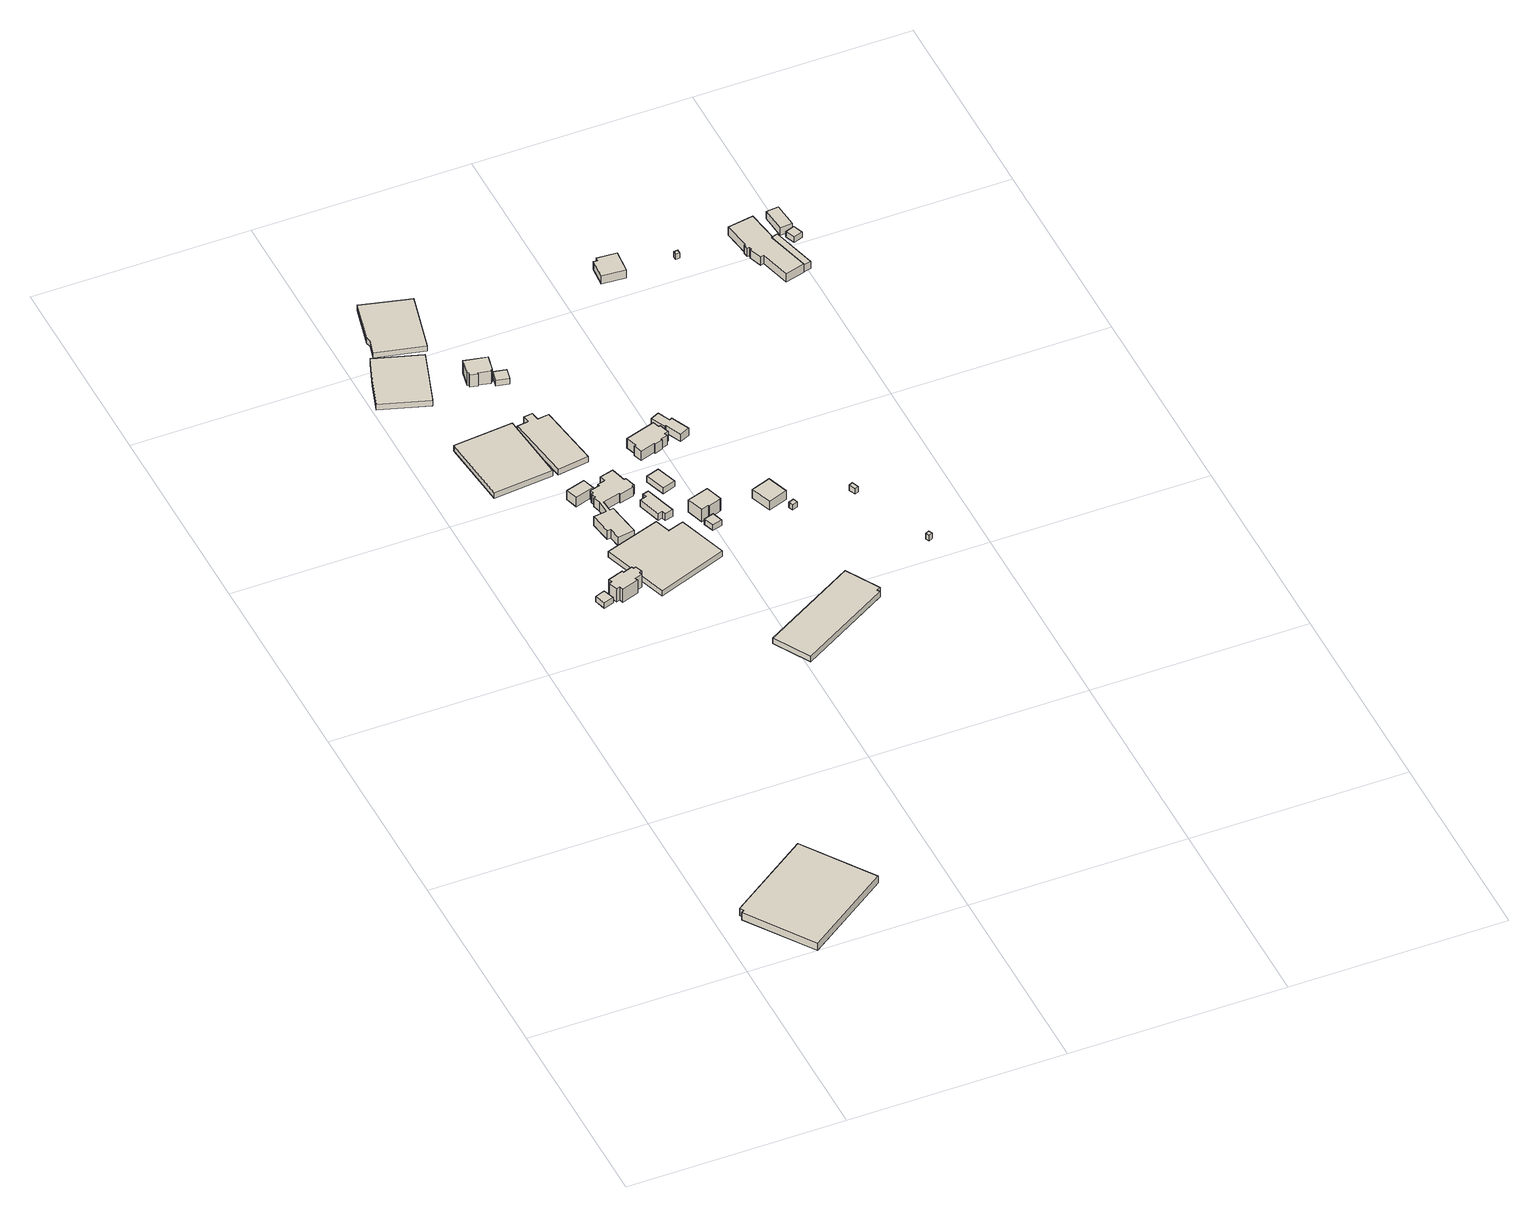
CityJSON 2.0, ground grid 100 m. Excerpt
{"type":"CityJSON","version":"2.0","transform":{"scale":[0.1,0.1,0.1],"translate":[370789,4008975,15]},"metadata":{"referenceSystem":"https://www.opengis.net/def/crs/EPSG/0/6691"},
"CityObjects":{
"building1":{"type":"Building","attributes":{"枝番":1,"利根川水系渡良瀬川洪水浸水想定区域（想定最大規模）.規模":"L2","利根川水系渡良瀬川洪水浸水想定区域（想定最大規模）.浸水ランク":"2","利根川水系渡良瀬川洪水浸水想定区域（想定最大規模）.浸水深":2.81,"利根川水系渡良瀬川洪水浸水想定区域（想定最大規模）.継続時間":164.4,"measuredHeight":4.5,"BuildingDetails.prefecture":"10","BuildingDetails.city":"10207"},"geometry":[{"type":"Solid","lod":"1","boundaries":[[[[0,1,2,3,4,5]],[[4,6,7,5]],[[3,8,6,4]],[[2,9,8,3]],[[1,10,9,2]],[[0,11,10,1]],[[5,7,11,0]],[[6,8,9,10,11,7]]]]}]},
"building2":{"type":"Building","attributes":{"枝番":1,"利根川水系渡良瀬川洪水浸水想定区域（想定最大規模）.規模":"L2","利根川水系渡良瀬川洪水浸水想定区域（想定最大規模）.浸水ランク":"2","利根川水系渡良瀬川洪水浸水想定区域（想定最大規模）.浸水深":1.58,"利根川水系渡良瀬川洪水浸水想定区域（想定最大規模）.継続時間":21,"利根川水系利根川洪水浸水想定区域（計画規模）.規模":"L1","利根川水系利根川洪水浸水想定区域（計画規模）.浸水ランク":"3","利根川水系利根川洪水浸水想定区域（計画規模）.浸水深":4.27,"利根川水系利根川洪水浸水想定区域（想定最大規模）.規模":"L2","利根川水系利根川洪水浸水想定区域（想定最大規模）.浸水ランク":"4","利根川水系利根川洪水浸水想定区域（想定最大規模）.浸水深":5.22,"利根川水系谷田川洪水浸水想定区域（計画規模）.規模":"L1","利根川水系谷田川洪水浸水想定区域（計画規模）.浸水ランク":"2","利根川水系谷田川洪水浸水想定区域（計画規模）.浸水深":0.567,"利根川水系谷田川洪水浸水想定区域（想定最大規模）.規模":"L2","利根川水系谷田川洪水浸水想定区域（想定最大規模）.浸水ランク":"2","利根川水系谷田川洪水浸水想定区域（想定最大規模）.浸水深":1.34,"利根川水系谷田川洪水浸水想定区域（想定最大規模）.継続時間":21.5,"BuildingDetails.prefecture":"10","BuildingDetails.city":"10207"},"geometry":[{"type":"Solid","lod":"1","boundaries":[[[[12,13,14,15]],[[14,16,17,15]],[[13,18,16,14]],[[12,19,18,13]],[[15,17,19,12]],[[16,18,19,17]]]]}]},
"building3":{"type":"Building","attributes":{"枝番":1,"利根川水系渡良瀬川洪水浸水想定区域（想定最大規模）.規模":"L2","利根川水系渡良瀬川洪水浸水想定区域（想定最大規模）.浸水ランク":"2","利根川水系渡良瀬川洪水浸水想定区域（想定最大規模）.浸水深":0.97,"利根川水系渡良瀬川洪水浸水想定区域（想定最大規模）.継続時間":21,"利根川水系利根川洪水浸水想定区域（計画規模）.規模":"L1","利根川水系利根川洪水浸水想定区域（計画規模）.浸水ランク":"3","利根川水系利根川洪水浸水想定区域（計画規模）.浸水深":3.67,"利根川水系利根川洪水浸水想定区域（想定最大規模）.規模":"L2","利根川水系利根川洪水浸水想定区域（想定最大規模）.浸水ランク":"3","利根川水系利根川洪水浸水想定区域（想定最大規模）.浸水深":4.62,"利根川水系谷田川洪水浸水想定区域（計画規模）.規模":"L1","利根川水系谷田川洪水浸水想定区域（計画規模）.浸水ランク":"1","利根川水系谷田川洪水浸水想定区域（計画規模）.浸水深":0.167,"利根川水系谷田川洪水浸水想定区域（想定最大規模）.規模":"L2","利根川水系谷田川洪水浸水想定区域（想定最大規模）.浸水ランク":"2","利根川水系谷田川洪水浸水想定区域（想定最大規模）.浸水深":0.738,"利根川水系谷田川洪水浸水想定区域（想定最大規模）.継続時間":21.5,"usage":"411","measuredHeight":7.9,"BuildingDetails.prefecture":"10","BuildingDetails.city":"10207","BuildingDetails.surveyYear":2016},"geometry":[{"type":"Solid","lod":"1","boundaries":[[[[20,21,22,23,24,25,26,27,28,29,30,31,32,33,34,35]],[[34,36,37,35]],[[33,38,36,34]],[[32,39,38,33]],[[31,40,39,32]],[[30,41,40,31]],[[29,42,41,30]],[[28,43,42,29]],[[27,44,43,28]],[[26,45,44,27]],[[25,46,45,26]],[[24,47,46,25]],[[23,48,47,24]],[[22,49,48,23]],[[21,50,49,22]],[[20,51,50,21]],[[35,37,51,20]],[[36,38,39,40,41,42,43,44,45,46,47,48,49,50,51,37]]]]}]},
"building4":{"type":"Building","attributes":{"枝番":1,"利根川水系渡良瀬川洪水浸水想定区域（想定最大規模）.規模":"L2","利根川水系渡良瀬川洪水浸水想定区域（想定最大規模）.浸水ランク":"2","利根川水系渡良瀬川洪水浸水想定区域（想定最大規模）.浸水深":0.95,"利根川水系渡良瀬川洪水浸水想定区域（想定最大規模）.継続時間":15.7,"利根川水系利根川洪水浸水想定区域（計画規模）.規模":"L1","利根川水系利根川洪水浸水想定区域（計画規模）.浸水ランク":"3","利根川水系利根川洪水浸水想定区域（計画規模）.浸水深":3.71,"利根川水系利根川洪水浸水想定区域（想定最大規模）.規模":"L2","利根川水系利根川洪水浸水想定区域（想定最大規模）.浸水ランク":"3","利根川水系利根川洪水浸水想定区域（想定最大規模）.浸水深":4.67,"利根川水系谷田川洪水浸水想定区域（計画規模）.規模":"L1","利根川水系谷田川洪水浸水想定区域（計画規模）.浸水ランク":"1","利根川水系谷田川洪水浸水想定区域（計画規模）.浸水深":0.263,"利根川水系谷田川洪水浸水想定区域（想定最大規模）.規模":"L2","利根川水系谷田川洪水浸水想定区域（想定最大規模）.浸水ランク":"2","利根川水系谷田川洪水浸水想定区域（想定最大規模）.浸水深":0.737,"利根川水系谷田川洪水浸水想定区域（想定最大規模）.継続時間":10.3,"BuildingDetails.prefecture":"10","BuildingDetails.city":"10207"},"geometry":[{"type":"Solid","lod":"1","boundaries":[[[[52,53,54,55,56]],[[55,57,58,56]],[[54,59,57,55]],[[53,60,59,54]],[[52,61,60,53]],[[56,58,61,52]],[[57,59,60,61,58]]]]}]},
"building5":{"type":"Building","attributes":{"枝番":1,"利根川水系渡良瀬川洪水浸水想定区域（想定最大規模）.規模":"L2","利根川水系渡良瀬川洪水浸水想定区域（想定最大規模）.浸水ランク":"2","利根川水系渡良瀬川洪水浸水想定区域（想定最大規模）.浸水深":1.07,"利根川水系渡良瀬川洪水浸水想定区域（想定最大規模）.継続時間":11.1,"利根川水系利根川洪水浸水想定区域（計画規模）.規模":"L1","利根川水系利根川洪水浸水想定区域（計画規模）.浸水ランク":"3","利根川水系利根川洪水浸水想定区域（計画規模）.浸水深":3.81,"利根川水系利根川洪水浸水想定区域（想定最大規模）.規模":"L2","利根川水系利根川洪水浸水想定区域（想定最大規模）.浸水ランク":"3","利根川水系利根川洪水浸水想定区域（想定最大規模）.浸水深":4.77,"利根川水系谷田川洪水浸水想定区域（計画規模）.規模":"L1","利根川水系谷田川洪水浸水想定区域（計画規模）.浸水ランク":"1","利根川水系谷田川洪水浸水想定区域（計画規模）.浸水深":0.068,"利根川水系谷田川洪水浸水想定区域（想定最大規模）.規模":"L2","利根川水系谷田川洪水浸水想定区域（想定最大規模）.浸水ランク":"2","利根川水系谷田川洪水浸水想定区域（想定最大規模）.浸水深":0.837,"利根川水系谷田川洪水浸水想定区域（想定最大規模）.継続時間":5,"usage":"451","measuredHeight":4.4,"BuildingDetails.prefecture":"10","BuildingDetails.city":"10207","BuildingDetails.surveyYear":2016},"geometry":[{"type":"Solid","lod":"1","boundaries":[[[[62,63,64,65]],[[64,66,67,65]],[[63,68,66,64]],[[62,69,68,63]],[[65,67,69,62]],[[66,68,69,67]]]]}]},
"building6":{"type":"Building","attributes":{"枝番":1,"利根川水系渡良瀬川洪水浸水想定区域（想定最大規模）.規模":"L2","利根川水系渡良瀬川洪水浸水想定区域（想定最大規模）.浸水ランク":"2","利根川水系渡良瀬川洪水浸水想定区域（想定最大規模）.浸水深":0.66,"利根川水系渡良瀬川洪水浸水想定区域（想定最大規模）.継続時間":15.6,"利根川水系利根川洪水浸水想定区域（計画規模）.規模":"L1","利根川水系利根川洪水浸水想定区域（計画規模）.浸水ランク":"3","利根川水系利根川洪水浸水想定区域（計画規模）.浸水深":3.38,"利根川水系利根川洪水浸水想定区域（想定最大規模）.規模":"L2","利根川水系利根川洪水浸水想定区域（想定最大規模）.浸水ランク":"3","利根川水系利根川洪水浸水想定区域（想定最大規模）.浸水深":4.33,"利根川水系谷田川洪水浸水想定区域（計画規模）.規模":"L1","利根川水系谷田川洪水浸水想定区域（計画規模）.浸水ランク":"1","利根川水系谷田川洪水浸水想定区域（計画規模）.浸水深":0.168,"利根川水系谷田川洪水浸水想定区域（想定最大規模）.規模":"L2","利根川水系谷田川洪水浸水想定区域（想定最大規模）.浸水ランク":"1","利根川水系谷田川洪水浸水想定区域（想定最大規模）.浸水深":0.437,"利根川水系谷田川洪水浸水想定区域（想定最大規模）.継続時間":9.4,"usage":"411","measuredHeight":5.4,"BuildingDetails.prefecture":"10","BuildingDetails.city":"10207","BuildingDetails.surveyYear":2016},"geometry":[{"type":"Solid","lod":"1","boundaries":[[[[70,71,72,73]],[[72,74,75,73]],[[71,76,74,72]],[[70,77,76,71]],[[73,75,77,70]],[[74,76,77,75]]]]}]},
"building7":{"type":"Building","attributes":{"枝番":1,"利根川水系渡良瀬川洪水浸水想定区域（想定最大規模）.規模":"L2","利根川水系渡良瀬川洪水浸水想定区域（想定最大規模）.浸水ランク":"2","利根川水系渡良瀬川洪水浸水想定区域（想定最大規模）.浸水深":1.56,"利根川水系渡良瀬川洪水浸水想定区域（想定最大規模）.継続時間":20,"利根川水系利根川洪水浸水想定区域（計画規模）.規模":"L1","利根川水系利根川洪水浸水想定区域（計画規模）.浸水ランク":"3","利根川水系利根川洪水浸水想定区域（計画規模）.浸水深":4.25,"利根川水系利根川洪水浸水想定区域（想定最大規模）.規模":"L2","利根川水系利根川洪水浸水想定区域（想定最大規模）.浸水ランク":"4","利根川水系利根川洪水浸水想定区域（想定最大規模）.浸水深":5.18,"利根川水系谷田川洪水浸水想定区域（計画規模）.規模":"L1","利根川水系谷田川洪水浸水想定区域（計画規模）.浸水ランク":"2","利根川水系谷田川洪水浸水想定区域（計画規模）.浸水深":0.566,"利根川水系谷田川洪水浸水想定区域（想定最大規模）.規模":"L2","利根川水系谷田川洪水浸水想定区域（想定最大規模）.浸水ランク":"2","利根川水系谷田川洪水浸水想定区域（想定最大規模）.浸水深":1.34,"利根川水系谷田川洪水浸水想定区域（想定最大規模）.継続時間":20.9,"BuildingDetails.prefecture":"10","BuildingDetails.city":"10207"},"geometry":[{"type":"Solid","lod":"1","boundaries":[[[[78,79,80,81,82,83]],[[82,84,85,83]],[[81,86,84,82]],[[80,87,86,81]],[[79,88,87,80]],[[78,89,88,79]],[[83,85,89,78]],[[84,86,87,88,89,85]]]]}]},
"building8":{"type":"Building","attributes":{"枝番":1,"利根川水系渡良瀬川洪水浸水想定区域（想定最大規模）.規模":"L2","利根川水系渡良瀬川洪水浸水想定区域（想定最大規模）.浸水ランク":"2","利根川水系渡良瀬川洪水浸水想定区域（想定最大規模）.浸水深":1.06,"利根川水系渡良瀬川洪水浸水想定区域（想定最大規模）.継続時間":17.5,"利根川水系利根川洪水浸水想定区域（計画規模）.規模":"L1","利根川水系利根川洪水浸水想定区域（計画規模）.浸水ランク":"3","利根川水系利根川洪水浸水想定区域（計画規模）.浸水深":3.75,"利根川水系利根川洪水浸水想定区域（想定最大規模）.規模":"L2","利根川水系利根川洪水浸水想定区域（想定最大規模）.浸水ランク":"3","利根川水系利根川洪水浸水想定区域（想定最大規模）.浸水深":4.68,"利根川水系谷田川洪水浸水想定区域（計画規模）.規模":"L1","利根川水系谷田川洪水浸水想定区域（計画規模）.浸水ランク":"1","利根川水系谷田川洪水浸水想定区域（計画規模）.浸水深":0.068,"利根川水系谷田川洪水浸水想定区域（想定最大規模）.規模":"L2","利根川水系谷田川洪水浸水想定区域（想定最大規模）.浸水ランク":"2","利根川水系谷田川洪水浸水想定区域（想定最大規模）.浸水深":0.838,"利根川水系谷田川洪水浸水想定区域（想定最大規模）.継続時間":15.9,"usage":"411","measuredHeight":7.8,"BuildingDetails.prefecture":"10","BuildingDetails.city":"10207","BuildingDetails.surveyYear":2016},"geometry":[{"type":"Solid","lod":"1","boundaries":[[[[90,91,92,93,94,95,96,97,98,99,100,101,102,103,104,105,106,107,108,109,110,111,112,113,114,115,116]],[[115,117,118,116]],[[114,119,117,115]],[[113,120,119,114]],[[112,121,120,113]],[[111,122,121,112]],[[110,123,122,111]],[[109,124,123,110]],[[108,125,124,109]],[[107,126,125,108]],[[106,127,126,107]],[[105,128,127,106]],[[104,129,128,105]],[[103,130,129,104]],[[102,131,130,103]],[[101,132,131,102]],[[100,133,132,101]],[[99,134,133,100]],[[98,135,134,99]],[[97,136,135,98]],[[96,137,136,97]],[[95,138,137,96]],[[94,139,138,95]],[[93,140,139,94]],[[92,141,140,93]],[[91,142,141,92]],[[90,143,142,91]],[[116,118,143,90]],[[117,119,120,121,122,123,124,125,126,127,128,129,130,131,132,133,134,135,136,137,138,139,140,141,142,143,118]]]]}]},
"building9":{"type":"Building","attributes":{"枝番":1,"利根川水系渡良瀬川洪水浸水想定区域（想定最大規模）.規模":"L2","利根川水系渡良瀬川洪水浸水想定区域（想定最大規模）.浸水ランク":"2","利根川水系渡良瀬川洪水浸水想定区域（想定最大規模）.浸水深":1.34,"利根川水系渡良瀬川洪水浸水想定区域（想定最大規模）.継続時間":15.7,"利根川水系利根川洪水浸水想定区域（計画規模）.規模":"L1","利根川水系利根川洪水浸水想定区域（計画規模）.浸水ランク":"3","利根川水系利根川洪水浸水想定区域（計画規模）.浸水深":4.08,"利根川水系利根川洪水浸水想定区域（想定最大規模）.規模":"L2","利根川水系利根川洪水浸水想定区域（想定最大規模）.浸水ランク":"4","利根川水系利根川洪水浸水想定区域（想定最大規模）.浸水深":5.01,"利根川水系谷田川洪水浸水想定区域（計画規模）.規模":"L1","利根川水系谷田川洪水浸水想定区域（計画規模）.浸水ランク":"1","利根川水系谷田川洪水浸水想定区域（計画規模）.浸水深":0.363,"利根川水系谷田川洪水浸水想定区域（想定最大規模）.規模":"L2","利根川水系谷田川洪水浸水想定区域（想定最大規模）.浸水ランク":"2","利根川水系谷田川洪水浸水想定区域（想定最大規模）.浸水深":1.14,"利根川水系谷田川洪水浸水想定区域（想定最大規模）.継続時間":10.3,"BuildingDetails.prefecture":"10","BuildingDetails.city":"10207"},"geometry":[{"type":"Solid","lod":"1","boundaries":[[[[144,145,146,147,148,149]],[[148,150,151,149]],[[147,152,150,148]],[[146,153,152,147]],[[145,154,153,146]],[[144,155,154,145]],[[149,151,155,144]],[[150,152,153,154,155,151]]]]}]},
"building10":{"type":"Building","attributes":{"枝番":1,"利根川水系渡良瀬川洪水浸水想定区域（想定最大規模）.規模":"L2","利根川水系渡良瀬川洪水浸水想定区域（想定最大規模）.浸水ランク":"2","利根川水系渡良瀬川洪水浸水想定区域（想定最大規模）.浸水深":1.06,"利根川水系渡良瀬川洪水浸水想定区域（想定最大規模）.継続時間":13.1,"利根川水系利根川洪水浸水想定区域（計画規模）.規模":"L1","利根川水系利根川洪水浸水想定区域（計画規模）.浸水ランク":"3","利根川水系利根川洪水浸水想定区域（計画規模）.浸水深":3.74,"利根川水系利根川洪水浸水想定区域（想定最大規模）.規模":"L2","利根川水系利根川洪水浸水想定区域（想定最大規模）.浸水ランク":"3","利根川水系利根川洪水浸水想定区域（想定最大規模）.浸水深":4.67,"利根川水系谷田川洪水浸水想定区域（計画規模）.規模":"L1","利根川水系谷田川洪水浸水想定区域（計画規模）.浸水ランク":"1","利根川水系谷田川洪水浸水想定区域（計画規模）.浸水深":0.068,"利根川水系谷田川洪水浸水想定区域（想定最大規模）.規模":"L2","利根川水系谷田川洪水浸水想定区域（想定最大規模）.浸水ランク":"2","利根川水系谷田川洪水浸水想定区域（想定最大規模）.浸水深":0.837,"利根川水系谷田川洪水浸水想定区域（想定最大規模）.継続時間":6.5,"measuredHeight":3.3,"BuildingDetails.prefecture":"10","BuildingDetails.city":"10207"},"geometry":[{"type":"Solid","lod":"1","boundaries":[[[[156,157,158,159,160,161,162,163]],[[162,164,165,163]],[[161,166,164,162]],[[160,167,166,161]],[[159,168,167,160]],[[158,169,168,159]],[[157,170,169,158]],[[156,171,170,157]],[[163,165,171,156]],[[164,166,167,168,169,170,171,165]]]]}]},
"building11":{"type":"Building","attributes":{"枝番":1,"利根川水系渡良瀬川洪水浸水想定区域（想定最大規模）.規模":"L2","利根川水系渡良瀬川洪水浸水想定区域（想定最大規模）.浸水ランク":"2","利根川水系渡良瀬川洪水浸水想定区域（想定最大規模）.浸水深":0.65,"利根川水系渡良瀬川洪水浸水想定区域（想定最大規模）.継続時間":14.5,"利根川水系利根川洪水浸水想定区域（計画規模）.規模":"L1","利根川水系利根川洪水浸水想定区域（計画規模）.浸水ランク":"3","利根川水系利根川洪水浸水想定区域（計画規模）.浸水深":3.35,"利根川水系利根川洪水浸水想定区域（想定最大規模）.規模":"L2","利根川水系利根川洪水浸水想定区域（想定最大規模）.浸水ランク":"3","利根川水系利根川洪水浸水想定区域（想定最大規模）.浸水深":4.28,"利根川水系谷田川洪水浸水想定区域（計画規模）.規模":"L1","利根川水系谷田川洪水浸水想定区域（想定最大規模）.規模":"L2","利根川水系谷田川洪水浸水想定区域（想定最大規模）.浸水ランク":"1","利根川水系谷田川洪水浸水想定区域（想定最大規模）.浸水深":0.437,"利根川水系谷田川洪水浸水想定区域（想定最大規模）.継続時間":8.2,"usage":"411","measuredHeight":8,"BuildingDetails.prefecture":"10","BuildingDetails.city":"10207","BuildingDetails.surveyYear":2016},"geometry":[{"type":"Solid","lod":"1","boundaries":[[[[172,173,174,175,176,177,178,179,180,181]],[[180,182,183,181]],[[179,184,182,180]],[[178,185,184,179]],[[177,186,185,178]],[[176,187,186,177]],[[175,188,187,176]],[[174,189,188,175]],[[173,190,189,174]],[[172,191,190,173]],[[181,183,191,172]],[[182,184,185,186,187,188,189,190,191,183]]]]}]},
"building12":{"type":"Building","attributes":{"枝番":1,"利根川水系渡良瀬川洪水浸水想定区域（想定最大規模）.規模":"L2","利根川水系渡良瀬川洪水浸水想定区域（想定最大規模）.浸水ランク":"2","利根川水系渡良瀬川洪水浸水想定区域（想定最大規模）.浸水深":1.26,"利根川水系渡良瀬川洪水浸水想定区域（想定最大規模）.継続時間":13.6,"利根川水系利根川洪水浸水想定区域（計画規模）.規模":"L1","利根川水系利根川洪水浸水想定区域（計画規模）.浸水ランク":"3","利根川水系利根川洪水浸水想定区域（計画規模）.浸水深":3.95,"利根川水系利根川洪水浸水想定区域（想定最大規模）.規模":"L2","利根川水系利根川洪水浸水想定区域（想定最大規模）.浸水ランク":"3","利根川水系利根川洪水浸水想定区域（想定最大規模）.浸水深":4.88,"利根川水系谷田川洪水浸水想定区域（計画規模）.規模":"L1","利根川水系谷田川洪水浸水想定区域（計画規模）.浸水ランク":"1","利根川水系谷田川洪水浸水想定区域（計画規模）.浸水深":0.363,"利根川水系谷田川洪水浸水想定区域（想定最大規模）.規模":"L2","利根川水系谷田川洪水浸水想定区域（想定最大規模）.浸水ランク":"2","利根川水系谷田川洪水浸水想定区域（想定最大規模）.浸水深":1.04,"利根川水系谷田川洪水浸水想定区域（想定最大規模）.継続時間":7.2,"usage":"411","measuredHeight":4.3,"BuildingDetails.prefecture":"10","BuildingDetails.city":"10207","BuildingDetails.surveyYear":2016},"geometry":[{"type":"Solid","lod":"1","boundaries":[[[[192,193,194,195,196,197,198,199]],[[198,200,201,199]],[[197,202,200,198]],[[196,203,202,197]],[[195,204,203,196]],[[194,205,204,195]],[[193,206,205,194]],[[192,207,206,193]],[[199,201,207,192]],[[200,202,203,204,205,206,207,201]]]]}]},
"building13":{"type":"Building","attributes":{"枝番":1,"利根川水系渡良瀬川洪水浸水想定区域（想定最大規模）.規模":"L2","利根川水系渡良瀬川洪水浸水想定区域（想定最大規模）.浸水ランク":"2","利根川水系渡良瀬川洪水浸水想定区域（想定最大規模）.浸水深":1.05,"利根川水系渡良瀬川洪水浸水想定区域（想定最大規模）.継続時間":14.5,"利根川水系利根川洪水浸水想定区域（計画規模）.規模":"L1","利根川水系利根川洪水浸水想定区域（計画規模）.浸水ランク":"3","利根川水系利根川洪水浸水想定区域（計画規模）.浸水深":3.75,"利根川水系利根川洪水浸水想定区域（想定最大規模）.規模":"L2","利根川水系利根川洪水浸水想定区域（想定最大規模）.浸水ランク":"3","利根川水系利根川洪水浸水想定区域（想定最大規模）.浸水深":4.68,"利根川水系谷田川洪水浸水想定区域（計画規模）.規模":"L1","利根川水系谷田川洪水浸水想定区域（計画規模）.浸水ランク":"1","利根川水系谷田川洪水浸水想定区域（計画規模）.浸水深":0.063,"利根川水系谷田川洪水浸水想定区域（想定最大規模）.規模":"L2","利根川水系谷田川洪水浸水想定区域（想定最大規模）.浸水ランク":"2","利根川水系谷田川洪水浸水想定区域（想定最大規模）.浸水深":0.837,"利根川水系谷田川洪水浸水想定区域（想定最大規模）.継続時間":8.2,"BuildingDetails.prefecture":"10","BuildingDetails.city":"10207"},"geometry":[{"type":"Solid","lod":"1","boundaries":[[[[208,209,210,211]],[[210,212,213,211]],[[209,214,212,210]],[[208,215,214,209]],[[211,213,215,208]],[[212,214,215,213]]]]}]},
"building14":{"type":"Building","attributes":{"枝番":1,"利根川水系渡良瀬川洪水浸水想定区域（想定最大規模）.規模":"L2","利根川水系渡良瀬川洪水浸水想定区域（想定最大規模）.浸水ランク":"2","利根川水系渡良瀬川洪水浸水想定区域（想定最大規模）.浸水深":1.96,"利根川水系渡良瀬川洪水浸水想定区域（想定最大規模）.継続時間":74.7,"利根川水系利根川洪水浸水想定区域（計画規模）.規模":"L1","利根川水系利根川洪水浸水想定区域（計画規模）.浸水ランク":"3","利根川水系利根川洪水浸水想定区域（計画規模）.浸水深":4.66,"利根川水系利根川洪水浸水想定区域（想定最大規模）.規模":"L2","利根川水系利根川洪水浸水想定区域（想定最大規模）.浸水ランク":"4","利根川水系利根川洪水浸水想定区域（想定最大規模）.浸水深":5.61,"利根川水系谷田川洪水浸水想定区域（計画規模）.規模":"L1","利根川水系谷田川洪水浸水想定区域（計画規模）.浸水ランク":"2","利根川水系谷田川洪水浸水想定区域（計画規模）.浸水深":0.967,"利根川水系谷田川洪水浸水想定区域（計画規模）.継続時間":1.9,"利根川水系谷田川洪水浸水想定区域（想定最大規模）.規模":"L2","利根川水系谷田川洪水浸水想定区域（想定最大規模）.浸水ランク":"2","利根川水系谷田川洪水浸水想定区域（想定最大規模）.浸水深":1.74,"利根川水系谷田川洪水浸水想定区域（想定最大規模）.継続時間":25.4,"BuildingDetails.prefecture":"10","BuildingDetails.city":"10207"},"geometry":[{"type":"Solid","lod":"1","boundaries":[[[[216,217,218,219,220,221]],[[220,222,223,221]],[[219,224,222,220]],[[218,225,224,219]],[[217,226,225,218]],[[216,227,226,217]],[[221,223,227,216]],[[222,224,225,226,227,223]]]]}]},
"building15":{"type":"Building","attributes":{"枝番":1,"利根川水系渡良瀬川洪水浸水想定区域（想定最大規模）.規模":"L2","利根川水系渡良瀬川洪水浸水想定区域（想定最大規模）.浸水ランク":"2","利根川水系渡良瀬川洪水浸水想定区域（想定最大規模）.浸水深":0.76,"利根川水系渡良瀬川洪水浸水想定区域（想定最大規模）.継続時間":13.6,"利根川水系利根川洪水浸水想定区域（計画規模）.規模":"L1","利根川水系利根川洪水浸水想定区域（計画規模）.浸水ランク":"3","利根川水系利根川洪水浸水想定区域（計画規模）.浸水深":3.44,"利根川水系利根川洪水浸水想定区域（想定最大規模）.規模":"L2","利根川水系利根川洪水浸水想定区域（想定最大規模）.浸水ランク":"3","利根川水系利根川洪水浸水想定区域（想定最大規模）.浸水深":4.37,"利根川水系谷田川洪水浸水想定区域（計画規模）.規模":"L1","利根川水系谷田川洪水浸水想定区域（計画規模）.浸水ランク":"1","利根川水系谷田川洪水浸水想定区域（計画規模）.浸水深":0.363,"利根川水系谷田川洪水浸水想定区域（想定最大規模）.規模":"L2","利根川水系谷田川洪水浸水想定区域（想定最大規模）.浸水ランク":"2","利根川水系谷田川洪水浸水想定区域（想定最大規模）.浸水深":0.537,"利根川水系谷田川洪水浸水想定区域（想定最大規模）.継続時間":7.1,"usage":"411","measuredHeight":3.8,"BuildingDetails.prefecture":"10","BuildingDetails.city":"10207","BuildingDetails.surveyYear":2016},"geometry":[{"type":"Solid","lod":"1","boundaries":[[[[228,229,230,231]],[[230,232,233,231]],[[229,234,232,230]],[[228,235,234,229]],[[231,233,235,228]],[[232,234,235,233]]]]}]},
"building16":{"type":"Building","attributes":{"枝番":1,"利根川水系渡良瀬川洪水浸水想定区域（想定最大規模）.規模":"L2","利根川水系渡良瀬川洪水浸水想定区域（想定最大規模）.浸水ランク":"2","利根川水系渡良瀬川洪水浸水想定区域（想定最大規模）.浸水深":0.86,"利根川水系渡良瀬川洪水浸水想定区域（想定最大規模）.継続時間":19.7,"利根川水系利根川洪水浸水想定区域（計画規模）.規模":"L1","利根川水系利根川洪水浸水想定区域（計画規模）.浸水ランク":"3","利根川水系利根川洪水浸水想定区域（計画規模）.浸水深":3.54,"利根川水系利根川洪水浸水想定区域（想定最大規模）.規模":"L2","利根川水系利根川洪水浸水想定区域（想定最大規模）.浸水ランク":"3","利根川水系利根川洪水浸水想定区域（想定最大規模）.浸水深":4.46,"利根川水系谷田川洪水浸水想定区域（計画規模）.規模":"L1","利根川水系谷田川洪水浸水想定区域（計画規模）.浸水ランク":"1","利根川水系谷田川洪水浸水想定区域（計画規模）.浸水深":0.265,"利根川水系谷田川洪水浸水想定区域（想定最大規模）.規模":"L2","利根川水系谷田川洪水浸水想定区域（想定最大規模）.浸水ランク":"2","利根川水系谷田川洪水浸水想定区域（想定最大規模）.浸水深":0.637,"利根川水系谷田川洪水浸水想定区域（想定最大規模）.継続時間":20.7,"BuildingDetails.prefecture":"10","BuildingDetails.city":"10207"},"geometry":[{"type":"Solid","lod":"1","boundaries":[[[[236,237,238,239]],[[238,240,241,239]],[[237,242,240,238]],[[236,243,242,237]],[[239,241,243,236]],[[240,242,243,241]]]]}]},
"building17":{"type":"Building","attributes":{"枝番":1,"利根川水系渡良瀬川洪水浸水想定区域（想定最大規模）.規模":"L2","利根川水系渡良瀬川洪水浸水想定区域（想定最大規模）.浸水ランク":"2","利根川水系渡良瀬川洪水浸水想定区域（想定最大規模）.浸水深":0.86,"利根川水系渡良瀬川洪水浸水想定区域（想定最大規模）.継続時間":20.3,"利根川水系利根川洪水浸水想定区域（計画規模）.規模":"L1","利根川水系利根川洪水浸水想定区域（計画規模）.浸水ランク":"3","利根川水系利根川洪水浸水想定区域（計画規模）.浸水深":3.54,"利根川水系利根川洪水浸水想定区域（想定最大規模）.規模":"L2","利根川水系利根川洪水浸水想定区域（想定最大規模）.浸水ランク":"3","利根川水系利根川洪水浸水想定区域（想定最大規模）.浸水深":4.47,"利根川水系谷田川洪水浸水想定区域（計画規模）.規模":"L1","利根川水系谷田川洪水浸水想定区域（計画規模）.浸水ランク":"2","利根川水系谷田川洪水浸水想定区域（計画規模）.浸水深":0.563,"利根川水系谷田川洪水浸水想定区域（想定最大規模）.規模":"L2","利根川水系谷田川洪水浸水想定区域（想定最大規模）.浸水ランク":"2","利根川水系谷田川洪水浸水想定区域（想定最大規模）.浸水深":0.637,"利根川水系谷田川洪水浸水想定区域（想定最大規模）.継続時間":21.3,"measuredHeight":7.8,"BuildingDetails.prefecture":"10","BuildingDetails.city":"10207"},"geometry":[{"type":"Solid","lod":"1","boundaries":[[[[244,245,246,247,248,249,250,251]],[[250,252,253,251]],[[249,254,252,250]],[[248,255,254,249]],[[247,256,255,248]],[[246,257,256,247]],[[245,258,257,246]],[[244,259,258,245]],[[251,253,259,244]],[[252,254,255,256,257,258,259,253]]]]}]},
"building18":{"type":"Building","attributes":{"枝番":1,"利根川水系渡良瀬川洪水浸水想定区域（想定最大規模）.規模":"L2","利根川水系渡良瀬川洪水浸水想定区域（想定最大規模）.浸水ランク":"1","利根川水系渡良瀬川洪水浸水想定区域（想定最大規模）.浸水深":0.45,"利根川水系渡良瀬川洪水浸水想定区域（想定最大規模）.継続時間":8.7,"利根川水系利根川洪水浸水想定区域（計画規模）.規模":"L1","利根川水系利根川洪水浸水想定区域（計画規模）.浸水ランク":"3","利根川水系利根川洪水浸水想定区域（計画規模）.浸水深":3.14,"利根川水系利根川洪水浸水想定区域（想定最大規模）.規模":"L2","利根川水系利根川洪水浸水想定区域（想定最大規模）.浸水ランク":"3","利根川水系利根川洪水浸水想定区域（想定最大規模）.浸水深":4.06,"利根川水系谷田川洪水浸水想定区域（想定最大規模）.規模":"L2","利根川水系谷田川洪水浸水想定区域（想定最大規模）.浸水ランク":"1","利根川水系谷田川洪水浸水想定区域（想定最大規模）.浸水深":0.237,"利根川水系谷田川洪水浸水想定区域（想定最大規模）.継続時間":3.3,"usage":"411","measuredHeight":8.1,"BuildingDetails.prefecture":"10","BuildingDetails.city":"10207","BuildingDetails.surveyYear":2016},"geometry":[{"type":"Solid","lod":"1","boundaries":[[[[260,261,262,263,264,265,266,267,268,269,270,271,272,273]],[[272,274,275,273]],[[271,276,274,272]],[[270,277,276,271]],[[269,278,277,270]],[[268,279,278,269]],[[267,280,279,268]],[[266,281,280,267]],[[265,282,281,266]],[[264,283,282,265]],[[263,284,283,264]],[[262,285,284,263]],[[261,286,285,262]],[[260,287,286,261]],[[273,275,287,260]],[[274,276,277,278,279,280,281,282,283,284,285,286,287,275]]]]}]},
"building19":{"type":"Building","attributes":{"枝番":1,"利根川水系渡良瀬川洪水浸水想定区域（想定最大規模）.規模":"L2","利根川水系渡良瀬川洪水浸水想定区域（想定最大規模）.浸水ランク":"2","利根川水系渡良瀬川洪水浸水想定区域（想定最大規模）.浸水深":0.63,"利根川水系渡良瀬川洪水浸水想定区域（想定最大規模）.継続時間":8.7,"利根川水系利根川洪水浸水想定区域（計画規模）.規模":"L1","利根川水系利根川洪水浸水想定区域（計画規模）.浸水ランク":"3","利根川水系利根川洪水浸水想定区域（計画規模）.浸水深":3.34,"利根川水系利根川洪水浸水想定区域（想定最大規模）.規模":"L2","利根川水系利根川洪水浸水想定区域（想定最大規模）.浸水ランク":"3","利根川水系利根川洪水浸水想定区域（想定最大規模）.浸水深":4.26,"利根川水系谷田川洪水浸水想定区域（想定最大規模）.規模":"L2","利根川水系谷田川洪水浸水想定区域（想定最大規模）.浸水ランク":"1","利根川水系谷田川洪水浸水想定区域（想定最大規模）.浸水深":0.437,"利根川水系谷田川洪水浸水想定区域（想定最大規模）.継続時間":3.3,"usage":"411","measuredHeight":4.6,"BuildingDetails.prefecture":"10","BuildingDetails.city":"10207","BuildingDetails.surveyYear":2016},"geometry":[{"type":"Solid","lod":"1","boundaries":[[[[288,289,290,291,292,293,294,295]],[[294,296,297,295]],[[293,298,296,294]],[[292,299,298,293]],[[291,300,299,292]],[[290,301,300,291]],[[289,302,301,290]],[[288,303,302,289]],[[295,297,303,288]],[[296,298,299,300,301,302,303,297]]]]}]},
"building20":{"type":"Building","attributes":{"枝番":1,"利根川水系渡良瀬川洪水浸水想定区域（想定最大規模）.規模":"L2","利根川水系渡良瀬川洪水浸水想定区域（想定最大規模）.浸水ランク":"2","利根川水系渡良瀬川洪水浸水想定区域（想定最大規模）.浸水深":1.42,"利根川水系渡良瀬川洪水浸水想定区域（想定最大規模）.継続時間":63.3,"利根川水系利根川洪水浸水想定区域（計画規模）.規模":"L1","利根川水系利根川洪水浸水想定区域（計画規模）.浸水ランク":"3","利根川水系利根川洪水浸水想定区域（計画規模）.浸水深":4.14,"利根川水系利根川洪水浸水想定区域（想定最大規模）.規模":"L2","利根川水系利根川洪水浸水想定区域（想定最大規模）.浸水ランク":"4","利根川水系利根川洪水浸水想定区域（想定最大規模）.浸水深":5.06,"利根川水系谷田川洪水浸水想定区域（計画規模）.規模":"L1","利根川水系谷田川洪水浸水想定区域（計画規模）.浸水ランク":"1","利根川水系谷田川洪水浸水想定区域（計画規模）.浸水深":0.463,"利根川水系谷田川洪水浸水想定区域（計画規模）.継続時間":1.1,"利根川水系谷田川洪水浸水想定区域（想定最大規模）.規模":"L2","利根川水系谷田川洪水浸水想定区域（想定最大規模）.浸水ランク":"2","利根川水系谷田川洪水浸水想定区域（想定最大規模）.浸水深":1.24,"利根川水系谷田川洪水浸水想定区域（想定最大規模）.継続時間":24.5,"usage":"411","measuredHeight":5.7,"BuildingDetails.prefecture":"10","BuildingDetails.city":"10207","BuildingDetails.surveyYear":2016},"geometry":[{"type":"Solid","lod":"1","boundaries":[[[[304,305,306,307]],[[306,308,309,307]],[[305,310,308,306]],[[304,311,310,305]],[[307,309,311,304]],[[308,310,311,309]]]]}]},
"building21":{"type":"Building","attributes":{"枝番":1,"利根川水系渡良瀬川洪水浸水想定区域（想定最大規模）.規模":"L2","利根川水系渡良瀬川洪水浸水想定区域（想定最大規模）.浸水ランク":"2","利根川水系渡良瀬川洪水浸水想定区域（想定最大規模）.浸水深":1.72,"利根川水系渡良瀬川洪水浸水想定区域（想定最大規模）.継続時間":63.3,"利根川水系利根川洪水浸水想定区域（計画規模）.規模":"L1","利根川水系利根川洪水浸水想定区域（計画規模）.浸水ランク":"3","利根川水系利根川洪水浸水想定区域（計画規模）.浸水深":4.43,"利根川水系利根川洪水浸水想定区域（想定最大規模）.規模":"L2","利根川水系利根川洪水浸水想定区域（想定最大規模）.浸水ランク":"4","利根川水系利根川洪水浸水想定区域（想定最大規模）.浸水深":5.36,"利根川水系谷田川洪水浸水想定区域（計画規模）.規模":"L1","利根川水系谷田川洪水浸水想定区域（計画規模）.浸水ランク":"2","利根川水系谷田川洪水浸水想定区域（計画規模）.浸水深":0.763,"利根川水系谷田川洪水浸水想定区域（計画規模）.継続時間":1.1,"利根川水系谷田川洪水浸水想定区域（想定最大規模）.規模":"L2","利根川水系谷田川洪水浸水想定区域（想定最大規模）.浸水ランク":"2","利根川水系谷田川洪水浸水想定区域（想定最大規模）.浸水深":1.54,"利根川水系谷田川洪水浸水想定区域（想定最大規模）.継続時間":24.5,"BuildingDetails.prefecture":"10","BuildingDetails.city":"10207"},"geometry":[{"type":"Solid","lod":"1","boundaries":[[[[312,313,314,315]],[[314,316,317,315]],[[313,318,316,314]],[[312,319,318,313]],[[315,317,319,312]],[[316,318,319,317]]]]}]},
"building22":{"type":"Building","attributes":{"枝番":1,"利根川水系渡良瀬川洪水浸水想定区域（想定最大規模）.規模":"L2","利根川水系渡良瀬川洪水浸水想定区域（想定最大規模）.浸水ランク":"2","利根川水系渡良瀬川洪水浸水想定区域（想定最大規模）.浸水深":1.22,"利根川水系渡良瀬川洪水浸水想定区域（想定最大規模）.継続時間":40.9,"利根川水系利根川洪水浸水想定区域（計画規模）.規模":"L1","利根川水系利根川洪水浸水想定区域（計画規模）.浸水ランク":"3","利根川水系利根川洪水浸水想定区域（計画規模）.浸水深":3.93,"利根川水系利根川洪水浸水想定区域（想定最大規模）.規模":"L2","利根川水系利根川洪水浸水想定区域（想定最大規模）.浸水ランク":"3","利根川水系利根川洪水浸水想定区域（想定最大規模）.浸水深":4.86,"利根川水系谷田川洪水浸水想定区域（計画規模）.規模":"L1","利根川水系谷田川洪水浸水想定区域（計画規模）.浸水ランク":"1","利根川水系谷田川洪水浸水想定区域（計画規模）.浸水深":0.263,"利根川水系谷田川洪水浸水想定区域（想定最大規模）.規模":"L2","利根川水系谷田川洪水浸水想定区域（想定最大規模）.浸水ランク":"2","利根川水系谷田川洪水浸水想定区域（想定最大規模）.浸水深":1.04,"利根川水系谷田川洪水浸水想定区域（想定最大規模）.継続時間":23.1,"BuildingDetails.prefecture":"10","BuildingDetails.city":"10207"},"geometry":[{"type":"Solid","lod":"1","boundaries":[[[[320,321,322,323]],[[322,324,325,323]],[[321,326,324,322]],[[320,327,326,321]],[[323,325,327,320]],[[324,326,327,325]]]]}]},
"building23":{"type":"Building","attributes":{"枝番":1,"利根川水系渡良瀬川洪水浸水想定区域（想定最大規模）.規模":"L2","利根川水系渡良瀬川洪水浸水想定区域（想定最大規模）.浸水ランク":"2","利根川水系渡良瀬川洪水浸水想定区域（想定最大規模）.浸水深":0.93,"利根川水系渡良瀬川洪水浸水想定区域（想定最大規模）.継続時間":112.1,"BuildingDetails.prefecture":"10","BuildingDetails.city":"10207"},"geometry":[{"type":"Solid","lod":"1","boundaries":[[[[328,329,330,331]],[[330,332,333,331]],[[329,334,332,330]],[[328,335,334,329]],[[331,333,335,328]],[[332,334,335,333]]]]}]},
"building24":{"type":"Building","attributes":{"枝番":1,"利根川水系渡良瀬川洪水浸水想定区域（想定最大規模）.規模":"L2","利根川水系渡良瀬川洪水浸水想定区域（想定最大規模）.浸水ランク":"2","利根川水系渡良瀬川洪水浸水想定区域（想定最大規模）.浸水深":1.11,"利根川水系渡良瀬川洪水浸水想定区域（想定最大規模）.継続時間":26.9,"利根川水系利根川洪水浸水想定区域（計画規模）.規模":"L1","利根川水系利根川洪水浸水想定区域（計画規模）.浸水ランク":"3","利根川水系利根川洪水浸水想定区域（計画規模）.浸水深":3.84,"利根川水系利根川洪水浸水想定区域（想定最大規模）.規模":"L2","利根川水系利根川洪水浸水想定区域（想定最大規模）.浸水ランク":"3","利根川水系利根川洪水浸水想定区域（想定最大規模）.浸水深":4.77,"利根川水系谷田川洪水浸水想定区域（計画規模）.規模":"L1","利根川水系谷田川洪水浸水想定区域（計画規模）.浸水ランク":"1","利根川水系谷田川洪水浸水想定区域（計画規模）.浸水深":0.163,"利根川水系谷田川洪水浸水想定区域（想定最大規模）.規模":"L2","利根川水系谷田川洪水浸水想定区域（想定最大規模）.浸水ランク":"2","利根川水系谷田川洪水浸水想定区域（想定最大規模）.浸水深":0.937,"利根川水系谷田川洪水浸水想定区域（想定最大規模）.継続時間":22,"usage":"411","measuredHeight":5.5,"BuildingDetails.prefecture":"10","BuildingDetails.city":"10207","BuildingDetails.surveyYear":2016},"geometry":[{"type":"Solid","lod":"1","boundaries":[[[[336,337,338,339,340,341]],[[340,342,343,341]],[[339,344,342,340]],[[338,345,344,339]],[[337,346,345,338]],[[336,347,346,337]],[[341,343,347,336]],[[342,344,345,346,347,343]]]]}]},
"building25":{"type":"Building","attributes":{"枝番":1,"利根川水系渡良瀬川洪水浸水想定区域（想定最大規模）.規模":"L2","利根川水系渡良瀬川洪水浸水想定区域（想定最大規模）.浸水ランク":"2","利根川水系渡良瀬川洪水浸水想定区域（想定最大規模）.浸水深":1.02,"利根川水系渡良瀬川洪水浸水想定区域（想定最大規模）.継続時間":16.5,"利根川水系利根川洪水浸水想定区域（計画規模）.規模":"L1","利根川水系利根川洪水浸水想定区域（計画規模）.浸水ランク":"3","利根川水系利根川洪水浸水想定区域（計画規模）.浸水深":3.74,"利根川水系利根川洪水浸水想定区域（想定最大規模）.規模":"L2","利根川水系利根川洪水浸水想定区域（想定最大規模）.浸水ランク":"3","利根川水系利根川洪水浸水想定区域（想定最大規模）.浸水深":4.67,"利根川水系谷田川洪水浸水想定区域（計画規模）.規模":"L1","利根川水系谷田川洪水浸水想定区域（計画規模）.浸水ランク":"1","利根川水系谷田川洪水浸水想定区域（計画規模）.浸水深":0.063,"利根川水系谷田川洪水浸水想定区域（想定最大規模）.規模":"L2","利根川水系谷田川洪水浸水想定区域（想定最大規模）.浸水ランク":"2","利根川水系谷田川洪水浸水想定区域（想定最大規模）.浸水深":0.837,"利根川水系谷田川洪水浸水想定区域（想定最大規模）.継続時間":12.6,"BuildingDetails.prefecture":"10","BuildingDetails.city":"10207"},"geometry":[{"type":"Solid","lod":"1","boundaries":[[[[348,349,350,351]],[[350,352,353,351]],[[349,354,352,350]],[[348,355,354,349]],[[351,353,355,348]],[[352,354,355,353]]]]}]},
"building26":{"type":"Building","attributes":{"枝番":1,"利根川水系渡良瀬川洪水浸水想定区域（想定最大規模）.規模":"L2","利根川水系渡良瀬川洪水浸水想定区域（想定最大規模）.浸水ランク":"2","利根川水系渡良瀬川洪水浸水想定区域（想定最大規模）.浸水深":0.81,"利根川水系渡良瀬川洪水浸水想定区域（想定最大規模）.継続時間":4,"利根川水系利根川洪水浸水想定区域（計画規模）.規模":"L1","利根川水系利根川洪水浸水想定区域（計画規模）.浸水ランク":"3","利根川水系利根川洪水浸水想定区域（計画規模）.浸水深":3.52,"利根川水系利根川洪水浸水想定区域（想定最大規模）.規模":"L2","利根川水系利根川洪水浸水想定区域（想定最大規模）.浸水ランク":"3","利根川水系利根川洪水浸水想定区域（想定最大規模）.浸水深":4.44,"利根川水系谷田川洪水浸水想定区域（計画規模）.規模":"L1","利根川水系谷田川洪水浸水想定区域（計画規模）.浸水ランク":"1","利根川水系谷田川洪水浸水想定区域（計画規模）.浸水深":0.163,"利根川水系谷田川洪水浸水想定区域（想定最大規模）.規模":"L2","利根川水系谷田川洪水浸水想定区域（想定最大規模）.浸水ランク":"2","利根川水系谷田川洪水浸水想定区域（想定最大規模）.浸水深":0.637,"usage":"441","measuredHeight":7.4,"BuildingDetails.prefecture":"10","BuildingDetails.city":"10207","BuildingDetails.surveyYear":2016},"geometry":[{"type":"Solid","lod":"1","boundaries":[[[[356,357,358,359,360,361,362,363,364,365,366,367,368,369]],[[368,370,371,369]],[[367,372,370,368]],[[366,373,372,367]],[[365,374,373,366]],[[364,375,374,365]],[[363,376,375,364]],[[362,377,376,363]],[[361,378,377,362]],[[360,379,378,361]],[[359,380,379,360]],[[358,381,380,359]],[[357,382,381,358]],[[356,383,382,357]],[[369,371,383,356]],[[370,372,373,374,375,376,377,378,379,380,381,382,383,371]]]]}]},
"building27":{"type":"Building","attributes":{"枝番":1,"利根川水系渡良瀬川洪水浸水想定区域（想定最大規模）.規模":"L2","利根川水系渡良瀬川洪水浸水想定区域（想定最大規模）.浸水ランク":"2","利根川水系渡良瀬川洪水浸水想定区域（想定最大規模）.浸水深":0.71,"利根川水系渡良瀬川洪水浸水想定区域（想定最大規模）.継続時間":4,"利根川水系利根川洪水浸水想定区域（計画規模）.規模":"L1","利根川水系利根川洪水浸水想定区域（計画規模）.浸水ランク":"3","利根川水系利根川洪水浸水想定区域（計画規模）.浸水深":3.42,"利根川水系利根川洪水浸水想定区域（想定最大規模）.規模":"L2","利根川水系利根川洪水浸水想定区域（想定最大規模）.浸水ランク":"3","利根川水系利根川洪水浸水想定区域（想定最大規模）.浸水深":4.34,"利根川水系谷田川洪水浸水想定区域（想定最大規模）.規模":"L2","利根川水系谷田川洪水浸水想定区域（想定最大規模）.浸水ランク":"2","利根川水系谷田川洪水浸水想定区域（想定最大規模）.浸水深":0.537,"measuredHeight":4.1,"BuildingDetails.prefecture":"10","BuildingDetails.city":"10207"},"geometry":[{"type":"Solid","lod":"1","boundaries":[[[[384,385,386,387,388,389]],[[388,390,391,389]],[[387,392,390,388]],[[386,393,392,387]],[[385,394,393,386]],[[384,395,394,385]],[[389,391,395,384]],[[390,392,393,394,395,391]]]]}]},
"building28":{"type":"Building","attributes":{"枝番":1,"利根川水系渡良瀬川洪水浸水想定区域（想定最大規模）.規模":"L2","利根川水系渡良瀬川洪水浸水想定区域（想定最大規模）.浸水ランク":"2","利根川水系渡良瀬川洪水浸水想定区域（想定最大規模）.浸水深":0.52,"利根川水系渡良瀬川洪水浸水想定区域（想定最大規模）.継続時間":4,"利根川水系利根川洪水浸水想定区域（計画規模）.規模":"L1","利根川水系利根川洪水浸水想定区域（計画規模）.浸水ランク":"3","利根川水系利根川洪水浸水想定区域（計画規模）.浸水深":3.23,"利根川水系利根川洪水浸水想定区域（想定最大規模）.規模":"L2","利根川水系利根川洪水浸水想定区域（想定最大規模）.浸水ランク":"3","利根川水系利根川洪水浸水想定区域（想定最大規模）.浸水深":4.15,"利根川水系谷田川洪水浸水想定区域（想定最大規模）.規模":"L2","利根川水系谷田川洪水浸水想定区域（想定最大規模）.浸水ランク":"1","利根川水系谷田川洪水浸水想定区域（想定最大規模）.浸水深":0.337,"measuredHeight":3.2,"BuildingDetails.prefecture":"10","BuildingDetails.city":"10207"},"geometry":[{"type":"Solid","lod":"1","boundaries":[[[[396,397,398,399]],[[398,400,401,399]],[[397,402,400,398]],[[396,403,402,397]],[[399,401,403,396]],[[400,402,403,401]]]]}]},
"building29":{"type":"Building","attributes":{"枝番":1,"利根川水系渡良瀬川洪水浸水想定区域（想定最大規模）.規模":"L2","利根川水系渡良瀬川洪水浸水想定区域（想定最大規模）.浸水ランク":"2","利根川水系渡良瀬川洪水浸水想定区域（想定最大規模）.浸水深":0.51,"利根川水系渡良瀬川洪水浸水想定区域（想定最大規模）.継続時間":4,"利根川水系利根川洪水浸水想定区域（計画規模）.規模":"L1","利根川水系利根川洪水浸水想定区域（計画規模）.浸水ランク":"3","利根川水系利根川洪水浸水想定区域（計画規模）.浸水深":3.23,"利根川水系利根川洪水浸水想定区域（想定最大規模）.規模":"L2","利根川水系利根川洪水浸水想定区域（想定最大規模）.浸水ランク":"3","利根川水系利根川洪水浸水想定区域（想定最大規模）.浸水深":4.15,"利根川水系谷田川洪水浸水想定区域（想定最大規模）.規模":"L2","利根川水系谷田川洪水浸水想定区域（想定最大規模）.浸水ランク":"1","利根川水系谷田川洪水浸水想定区域（想定最大規模）.浸水深":0.337,"usage":"413","measuredHeight":4.3,"BuildingDetails.prefecture":"10","BuildingDetails.city":"10207","BuildingDetails.surveyYear":2016},"geometry":[{"type":"Solid","lod":"1","boundaries":[[[[404,405,406,407]],[[406,408,409,407]],[[405,410,408,406]],[[404,411,410,405]],[[407,409,411,404]],[[408,410,411,409]]]]}]}
},
"vertices":[
[111,302,3],[125,311,3],[113,329,3],[497,595,3],[717,276,3],[319,1,3],[717,276,43],[319,1,43],[497,595,43],[113,329,43],[125,311,43],[111,302,43],
[355,2318,19],[401,2334,19],[419,2282,19],[372,2266,19],[419,2282,49],[372,2266,49],[401,2334,49],[355,2318,49],
[449,2283,22],[432,2277,22],[417,2321,22],[433,2327,22],[427,2344,22],[500,2370,22],[503,2361,22],[546,2376,22],[549,2366,22],[561,2370,22],[573,2335,22],[561,2331,22],[565,2318,22],[530,2306,22],[535,2292,22],[455,2264,22],[535,2292,94],[455,2264,94],[530,2306,94],[565,2318,94],[561,2331,94],[573,2335,94],[561,2370,94],[549,2366,94],[546,2376,94],[503,2361,94],[500,2370,94],[427,2344,94],[433,2327,94],[417,2321,94],[432,2277,94],[449,2283,94],
[10,3762,22],[56,3905,22],[105,4030,22],[321,3960,22],[234,3690,22],[321,3960,52],[234,3690,52],[105,4030,52],[56,3905,52],[10,3762,52],
[199,3398,25],[475,3425,25],[507,3089,25],[231,3062,25],[507,3089,56],[231,3062,56],[475,3425,56],[199,3398,56],
[502,2934,24],[592,2962,24],[609,2906,24],[520,2878,24],[609,2906,75],[520,2878,75],[592,2962,75],[502,2934,75],
[515,2548,19],[773,2635,19],[797,2563,19],[871,2588,19],[948,2358,19],[620,2236,19],[948,2358,49],[620,2236,49],[871,2588,49],[797,2563,49],[773,2635,49],[515,2548,49],
[571,2646,22],[554,2643,22],[539,2747,22],[599,2755,22],[596,2818,22],[587,2852,22],[595,2854,22],[588,2878,22],[597,2881,22],[592,2899,22],[639,2911,22],[636,2921,22],[671,2930,22],[664,2958,22],[728,2975,22],[747,2903,22],[757,2906,22],[771,2855,22],[761,2853,22],[763,2844,22],[696,2826,22],[694,2833,22],[613,2811,22],[616,2758,22],[634,2760,22],[657,2601,22],[579,2589,22],[657,2601,71],[579,2589,71],[634,2760,71],[616,2758,71],[613,2811,71],[694,2833,71],[696,2826,71],[763,2844,71],[761,2853,71],[771,2855,71],[757,2906,71],[747,2903,71],[728,2975,71],[664,2958,71],[671,2930,71],[636,2921,71],[639,2911,71],[592,2899,71],[597,2881,71],[588,2878,71],[595,2854,71],[587,2852,71],[596,2818,71],[599,2755,71],[539,2747,71],[554,2643,71],[571,2646,71],
[131,4059,21],[148,4129,21],[143,4152,21],[191,4353,21],[419,4294,21],[351,4007,21],[419,4294,51],[351,4007,51],[191,4353,51],[143,4152,51],[148,4129,51],[131,4059,51],
[488,3403,22],[540,3410,22],[535,3443,22],[577,3449,22],[582,3408,22],[636,3416,22],[679,3111,22],[532,3090,22],[679,3111,52],[532,3090,52],[636,3416,52],[582,3408,52],[577,3449,52],[535,3443,52],[540,3410,52],[488,3403,52],
[455,3726,25],[454,3721,25],[419,3729,25],[421,3742,25],[414,3743,25],[430,3821,25],[534,3800,25],[518,3720,25],[513,3721,25],[511,3714,25],[513,3721,93],[511,3714,93],[518,3720,93],[534,3800,93],[430,3821,93],[414,3743,93],[421,3742,93],[419,3729,93],[454,3721,93],[455,3726,93],
[815,2671,22],[795,2665,22],[762,2773,22],[793,2783,22],[787,2801,22],[815,2809,22],[860,2663,22],[821,2651,22],[860,2663,59],[821,2651,59],[815,2809,59],[787,2801,59],[793,2783,59],[762,2773,59],[795,2665,59],[815,2671,59],
[521,3693,23],[532,3749,23],[591,3737,23],[580,3681,23],[591,3737,53],[580,3681,53],[532,3749,53],[521,3693,53],
[919,1786,16],[1362,2043,16],[1452,1888,16],[1434,1878,16],[1441,1866,16],[1016,1619,16],[1441,1866,46],[1016,1619,46],[1434,1878,46],[1452,1888,46],[1362,2043,46],[919,1786,46],
[848,2898,24],[909,2919,24],[941,2825,24],[880,2804,24],[941,2825,56],[880,2804,56],[909,2919,56],[848,2898,56],
[959,2564,23],[1005,2579,23],[1021,2529,23],[975,2514,23],[1021,2529,53],[975,2514,53],[1005,2579,53],[959,2564,53],
[930,2662,22],[1030,2694,22],[1055,2616,22],[1047,2613,22],[1049,2610,22],[992,2591,22],[990,2596,22],[955,2584,22],[990,2596,89],[955,2584,89],[992,2591,89],[1049,2610,89],[1047,2613,89],[1055,2616,89],[1030,2694,89],[930,2662,89],
[865,3063,29],[874,3066,29],[857,3118,29],[997,3163,29],[1007,3132,29],[1015,3134,29],[1030,3088,29],[1012,3082,29],[1017,3067,29],[985,3057,29],[987,3051,29],[950,3039,29],[948,3045,29],[878,3022,29],[948,3045,81],[878,3022,81],[950,3039,81],[987,3051,81],[985,3057,81],[1017,3067,81],[1012,3082,81],[1030,3088,81],[1015,3134,81],[1007,3132,81],[997,3163,81],[857,3118,81],[874,3066,81],[865,3063,81],
[1044,3143,23],[1037,3140,23],[1006,3206,23],[1047,3225,23],[1073,3168,23],[1085,3174,23],[1123,3089,23],[1078,3068,23],[1123,3089,64],[1078,3068,64],[1085,3174,64],[1073,3168,64],[1047,3225,64],[1006,3206,64],[1037,3140,64],[1044,3143,64],
[1207,2633,19],[1297,2665,19],[1331,2569,19],[1242,2537,19],[1331,2569,68],[1242,2537,68],[1297,2665,68],[1207,2633,68],
[1322,2520,18],[1346,2529,18],[1354,2508,18],[1329,2499,18],[1354,2508,48],[1329,2499,48],[1346,2529,48],[1322,2520,48],
[1591,2512,20],[1609,2520,20],[1622,2488,20],[1605,2480,20],[1622,2488,50],[1605,2480,50],[1609,2520,50],[1591,2512,50],
[1756,2109,22],[1774,2117,22],[1782,2099,22],[1764,2091,22],[1782,2099,52],[1764,2091,52],[1774,2117,52],[1756,2109,52],
[1177,4089,21],[1184,4183,21],[1203,4182,21],[1204,4198,21],[1295,4192,21],[1287,4081,21],[1295,4192,66],[1287,4081,66],[1204,4198,66],[1203,4182,66],[1184,4183,66],[1177,4089,66],
[1516,4115,24],[1535,4116,24],[1536,4098,24],[1517,4097,24],[1536,4098,54],[1517,4097,54],[1535,4116,54],[1516,4115,54],
[1838,3923,26],[1823,3918,26],[1801,3977,26],[1807,3979,26],[1803,3992,26],[1794,3991,26],[1790,4014,26],[1795,4015,26],[1776,4143,26],[1896,4162,26],[1919,4010,26],[1913,4009,26],[1968,3806,26],[1876,3781,26],[1968,3806,72],[1876,3781,72],[1913,4009,72],[1919,4010,72],[1896,4162,72],[1776,4143,72],[1795,4015,72],[1790,4014,72],[1794,3991,72],[1803,3992,72],[1807,3979,72],[1801,3977,72],[1823,3918,72],[1838,3923,72],
[1913,4009,27],[1919,4010,27],[1918,4019,27],[1947,4027,27],[2003,3815,27],[1968,3806,27],[2003,3815,66],[1968,3806,66],[1947,4027,66],[1918,4019,66],[1919,4010,66],[1913,4009,66],
[1988,4032,29],[2031,4048,29],[2048,4003,29],[2005,3987,29],[2048,4003,59],[2005,3987,59],[2031,4048,59],[1988,4032,59],
[1959,4168,29],[2017,4173,29],[2028,4056,29],[1970,4050,29],[2028,4056,70],[1970,4050,70],[2017,4173,70],[1959,4168,70]
]}
